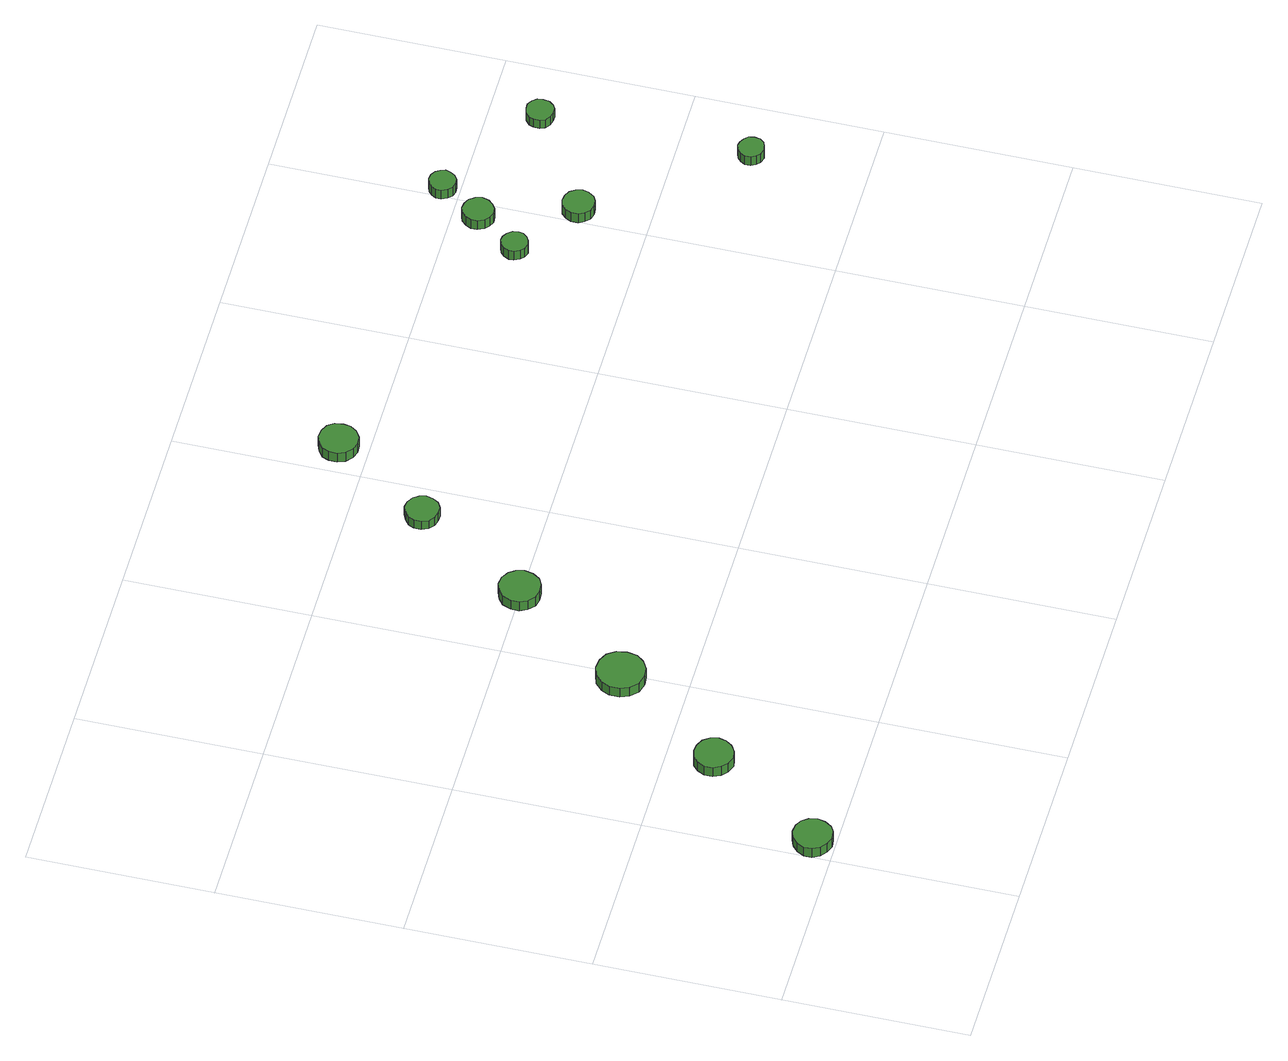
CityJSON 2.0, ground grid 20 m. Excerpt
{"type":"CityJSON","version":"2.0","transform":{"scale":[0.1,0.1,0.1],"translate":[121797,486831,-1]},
"CityObjects":{
"tree1":{"type":"SolitaryVegetationObject","attributes":{"function":"something"},"geometry":[{"type":"MultiSurface","lod":"1","boundaries":[[[0,1,2,3,4,5,6,7,8,9,10,11,12,13,14]],[[15,16,17,18,19,20,21,22,23,24,25,26,27,28,29]],[[0,29,28,1]],[[1,28,27,2]],[[2,27,26,3]],[[3,26,25,4]],[[4,25,24,5]],[[5,24,23,6]],[[6,23,22,7]],[[7,22,21,8]],[[8,21,20,9]],[[9,20,19,10]],[[10,19,18,11]],[[11,18,17,12]],[[12,17,16,13]],[[13,16,15,14]],[[14,15,29,0]]]}]},
"tree2":{"type":"SolitaryVegetationObject","attributes":{"function":"something"},"geometry":[{"type":"MultiSurface","lod":"1","boundaries":[[[30,31,32,33,34,35,36,37,38,39,40,41,42,43,44]],[[45,46,47,48,49,50,51,52,53,54,55,56,57,58,59]],[[30,59,58,31]],[[31,58,57,32]],[[32,57,56,33]],[[33,56,55,34]],[[34,55,54,35]],[[35,54,53,36]],[[36,53,52,37]],[[37,52,51,38]],[[38,51,50,39]],[[39,50,49,40]],[[40,49,48,41]],[[41,48,47,42]],[[42,47,46,43]],[[43,46,45,44]],[[44,45,59,30]]]}]},
"tree3":{"type":"SolitaryVegetationObject","attributes":{"function":"something"},"geometry":[{"type":"MultiSurface","lod":"1","boundaries":[[[60,61,62,63,64,65,66,67,68,69,70,71,72,73,74]],[[75,76,77,78,79,80,81,82,83,84,85,86,87,88,89]],[[60,89,88,61]],[[61,88,87,62]],[[62,87,86,63]],[[63,86,85,64]],[[64,85,84,65]],[[65,84,83,66]],[[66,83,82,67]],[[67,82,81,68]],[[68,81,80,69]],[[69,80,79,70]],[[70,79,78,71]],[[71,78,77,72]],[[72,77,76,73]],[[73,76,75,74]],[[74,75,89,60]]]}]},
"tree4":{"type":"SolitaryVegetationObject","attributes":{"function":"something"},"geometry":[{"type":"MultiSurface","lod":"1","boundaries":[[[90,91,92,93,94,95,96,97,98,99,100,101,102,103,104]],[[105,106,107,108,109,110,111,112,113,114,115,116,117,118,119]],[[90,119,118,91]],[[91,118,117,92]],[[92,117,116,93]],[[93,116,115,94]],[[94,115,114,95]],[[95,114,113,96]],[[96,113,112,97]],[[97,112,111,98]],[[98,111,110,99]],[[99,110,109,100]],[[100,109,108,101]],[[101,108,107,102]],[[102,107,106,103]],[[103,106,105,104]],[[104,105,119,90]]]}]},
"tree5":{"type":"SolitaryVegetationObject","attributes":{"function":"something"},"geometry":[{"type":"MultiSurface","lod":"1","boundaries":[[[120,121,122,123,124,125,126,127,128,129,130,131,132,133,134]],[[135,136,137,138,139,140,141,142,143,144,145,146,147,148,149]],[[120,149,148,121]],[[121,148,147,122]],[[122,147,146,123]],[[123,146,145,124]],[[124,145,144,125]],[[125,144,143,126]],[[126,143,142,127]],[[127,142,141,128]],[[128,141,140,129]],[[129,140,139,130]],[[130,139,138,131]],[[131,138,137,132]],[[132,137,136,133]],[[133,136,135,134]],[[134,135,149,120]]]}]},
"tree6":{"type":"SolitaryVegetationObject","attributes":{"function":"something"},"geometry":[{"type":"MultiSurface","lod":"1","boundaries":[[[150,151,152,153,154,155,156,157,158,159,160,161,162,163,164]],[[165,166,167,168,169,170,171,172,173,174,175,176,177,178,179]],[[150,179,178,151]],[[151,178,177,152]],[[152,177,176,153]],[[153,176,175,154]],[[154,175,174,155]],[[155,174,173,156]],[[156,173,172,157]],[[157,172,171,158]],[[158,171,170,159]],[[159,170,169,160]],[[160,169,168,161]],[[161,168,167,162]],[[162,167,166,163]],[[163,166,165,164]],[[164,165,179,150]]]}]},
"tree7":{"type":"SolitaryVegetationObject","attributes":{"function":"something"},"geometry":[{"type":"MultiSurface","lod":"1","boundaries":[[[180,181,182,183,184,185,186,187,188,189,190,191,192,193,194]],[[195,196,197,198,199,200,201,202,203,204,205,206,207,208,209]],[[180,209,208,181]],[[181,208,207,182]],[[182,207,206,183]],[[183,206,205,184]],[[184,205,204,185]],[[185,204,203,186]],[[186,203,202,187]],[[187,202,201,188]],[[188,201,200,189]],[[189,200,199,190]],[[190,199,198,191]],[[191,198,197,192]],[[192,197,196,193]],[[193,196,195,194]],[[194,195,209,180]]]}]},
"tree8":{"type":"SolitaryVegetationObject","attributes":{"function":"something"},"geometry":[{"type":"MultiSurface","lod":"1","boundaries":[[[210,211,212,213,214,215,216,217,218,219,220,221,222,223,224]],[[225,226,227,228,229,230,231,232,233,234,235,236,237,238,239]],[[210,239,238,211]],[[211,238,237,212]],[[212,237,236,213]],[[213,236,235,214]],[[214,235,234,215]],[[215,234,233,216]],[[216,233,232,217]],[[217,232,231,218]],[[218,231,230,219]],[[219,230,229,220]],[[220,229,228,221]],[[221,228,227,222]],[[222,227,226,223]],[[223,226,225,224]],[[224,225,239,210]]]}]},
"tree9":{"type":"SolitaryVegetationObject","attributes":{"function":"something"},"geometry":[{"type":"MultiSurface","lod":"1","boundaries":[[[240,241,242,243,244,245,246,247,248,249,250,251,252,253,254]],[[255,256,257,258,259,260,261,262,263,264,265,266,267,268,269]],[[240,269,268,241]],[[241,268,267,242]],[[242,267,266,243]],[[243,266,265,244]],[[244,265,264,245]],[[245,264,263,246]],[[246,263,262,247]],[[247,262,261,248]],[[248,261,260,249]],[[249,260,259,250]],[[250,259,258,251]],[[251,258,257,252]],[[252,257,256,253]],[[253,256,255,254]],[[254,255,269,240]]]}]},
"tree10":{"type":"SolitaryVegetationObject","attributes":{"function":"something"},"geometry":[{"type":"MultiSurface","lod":"1","boundaries":[[[270,271,272,273,274,275,276,277,278,279,280,281,282,283,284]],[[285,286,287,288,289,290,291,292,293,294,295,296,297,298,299]],[[270,299,298,271]],[[271,298,297,272]],[[272,297,296,273]],[[273,296,295,274]],[[274,295,294,275]],[[275,294,293,276]],[[276,293,292,277]],[[277,292,291,278]],[[278,291,290,279]],[[279,290,289,280]],[[280,289,288,281]],[[281,288,287,282]],[[282,287,286,283]],[[283,286,285,284]],[[284,285,299,270]]]}]},
"tree11":{"type":"SolitaryVegetationObject","attributes":{"function":"something"},"geometry":[{"type":"MultiSurface","lod":"1","boundaries":[[[300,301,302,303,304,305,306,307,308,309,310,311,312,313,314]],[[315,316,317,318,319,320,321,322,323,324,325,326,327,328,329]],[[300,329,328,301]],[[301,328,327,302]],[[302,327,326,303]],[[303,326,325,304]],[[304,325,324,305]],[[305,324,323,306]],[[306,323,322,307]],[[307,322,321,308]],[[308,321,320,309]],[[309,320,319,310]],[[310,319,318,311]],[[311,318,317,312]],[[312,317,316,313]],[[313,316,315,314]],[[314,315,329,300]]]}]},
"tree12":{"type":"SolitaryVegetationObject","attributes":{"function":"something"},"geometry":[{"type":"MultiSurface","lod":"1","boundaries":[[[330,331,332,333,334,335,336,337,338,339,340,341,342,343,344]],[[345,346,347,348,349,350,351,352,353,354,355,356,357,358,359]],[[330,359,358,331]],[[331,358,357,332]],[[332,357,356,333]],[[333,356,355,334]],[[334,355,354,335]],[[335,354,353,336]],[[336,353,352,337]],[[337,352,351,338]],[[338,351,350,339]],[[339,350,349,340]],[[340,349,348,341]],[[341,348,347,342]],[[342,347,346,343]],[[343,346,345,344]],[[344,345,359,330]]]}]}
},
"vertices":[
[42,24,20],[40,33,20],[35,40,20],[28,44,20],[19,45,20],[11,42,20],[4,36,20],[0,28,20],[0,20,20],[4,12,20],[11,6,20],[19,3,20],[28,4,20],[35,8,20],[40,16,20],[40,16,7],[35,8,7],[28,4,7],[19,3,7],[11,6,7],[4,12,7],[0,20,7],[0,28,7],[4,36,7],[11,42,7],[19,45,7],[28,44,7],[35,40,7],[40,33,7],[42,24,7],
[126,150,20],[124,159,20],[119,166,20],[111,170,20],[103,171,20],[94,169,20],[88,163,20],[84,155,20],[84,146,20],[88,138,20],[94,132,20],[103,129,20],[111,130,20],[119,135,20],[124,142,20],[124,142,7],[119,135,7],[111,130,7],[103,129,7],[94,132,7],[88,138,7],[84,146,7],[84,155,7],[88,163,7],[94,169,7],[103,171,7],[111,170,7],[119,166,7],[124,159,7],[126,150,7],
[218,271,21],[216,282,21],[210,291,21],[200,296,21],[190,297,21],[179,294,21],[171,286,21],[167,277,21],[167,266,21],[171,256,21],[179,248,21],[190,245,21],[200,246,21],[210,252,21],[216,260,21],[216,260,8],[210,252,8],[200,246,8],[190,245,8],[179,248,8],[171,256,8],[167,266,8],[167,277,8],[171,286,8],[179,294,8],[190,297,8],[200,296,8],[210,291,8],[216,282,8],[218,271,8],
[303,401,20],[301,410,20],[296,417,20],[288,422,20],[279,423,20],[270,420,20],[263,414,20],[259,405,20],[259,396,20],[263,388,20],[270,381,20],[279,379,20],[288,380,20],[296,384,20],[301,392,20],[301,392,7],[296,384,7],[288,380,7],[279,379,7],[270,381,7],[263,388,7],[259,396,7],[259,405,7],[263,414,7],[270,420,7],[279,423,7],[288,422,7],[296,417,7],[301,410,7],[303,401,7],
[379,525,20],[377,532,20],[373,538,20],[366,542,20],[359,543,20],[352,540,20],[346,535,20],[343,529,20],[343,521,20],[346,514,20],[352,509,20],[359,507,20],[366,507,20],[373,511,20],[377,517,20],[377,517,8],[373,511,8],[366,507,8],[359,507,8],[352,509,8],[346,514,8],[343,521,8],[343,529,8],[346,535,8],[352,540,8],[359,543,8],[366,542,8],[373,538,8],[377,532,8],[379,525,8],
[455,632,20],[454,641,20],[449,648,20],[441,652,20],[432,653,20],[424,650,20],[417,645,20],[414,637,20],[414,628,20],[417,620,20],[424,614,20],[432,611,20],[441,612,20],[449,617,20],[454,624,20],[454,624,7],[449,617,7],[441,612,7],[432,611,7],[424,614,7],[417,620,7],[414,628,7],[414,637,7],[417,645,7],[424,650,7],[432,653,7],[441,652,7],[449,648,7],[454,641,7],[455,632,7],
[759,525,21],[758,531,21],[754,536,21],[749,539,21],[744,540,21],[738,538,21],[734,534,21],[731,528,21],[731,523,21],[734,517,21],[738,513,21],[744,511,21],[749,512,21],[754,515,21],[758,520,21],[758,520,8],[754,515,8],[749,512,8],[744,511,8],[738,513,8],[734,517,8],[731,523,8],[731,528,8],[734,534,8],[738,538,8],[744,540,8],[749,539,8],[754,536,8],[758,531,8],[759,525,8],
[797,573,20],[795,580,20],[791,586,20],[785,589,20],[778,590,20],[772,588,20],[767,583,20],[764,577,20],[764,570,20],[767,563,20],[772,559,20],[778,556,20],[785,557,20],[791,561,20],[795,566,20],[795,566,7],[791,561,7],[785,557,7],[778,556,7],[772,559,7],[767,563,7],[764,570,7],[764,577,7],[767,583,7],[772,588,7],[778,590,7],[785,589,7],[791,586,7],[795,580,7],[797,573,7],
[833,476,20],[831,483,20],[827,489,20],[821,492,20],[814,493,20],[807,491,20],[802,486,20],[799,480,20],[799,472,20],[802,466,20],[807,461,20],[814,459,20],[821,460,20],[827,463,20],[831,469,20],[831,469,7],[827,463,7],[821,460,7],[814,459,7],[807,461,7],[802,466,7],[799,472,7],[799,480,7],[802,486,7],[807,491,7],[814,493,7],[821,492,7],[827,489,7],[831,483,7],[833,476,7],
[825,619,20],[823,624,20],[820,629,20],[815,632,20],[809,633,20],[803,631,20],[799,627,20],[796,622,20],[796,616,20],[799,610,20],[803,606,20],[809,604,20],[815,605,20],[820,608,20],[823,613,20],[823,613,7],[820,608,7],[815,605,7],[809,604,7],[803,606,7],[799,610,7],[796,616,7],[796,622,7],[799,627,7],[803,631,7],[809,633,7],[815,632,7],[820,629,7],[823,624,7],[825,619,7],
[949,324,19],[948,330,19],[944,334,19],[939,337,19],[934,338,19],[928,336,19],[924,332,19],[921,327,19],[921,321,19],[924,316,19],[928,312,19],[934,310,19],[939,311,19],[944,313,19],[948,318,19],[948,318,6],[944,313,6],[939,311,6],[934,310,6],[928,312,6],[924,316,6],[921,321,6],[921,327,6],[924,332,6],[928,336,6],[934,338,6],[939,337,6],[944,334,6],[948,330,6],[949,324,6],
[946,547,19],[945,553,19],[941,558,19],[936,561,19],[930,561,19],[924,559,19],[919,555,19],[917,550,19],[917,543,19],[919,538,19],[924,534,19],[930,532,19],[936,532,19],[941,535,19],[945,540,19],[945,540,7],[941,535,7],[936,532,7],[930,532,7],[924,534,7],[919,538,7],[917,543,7],[917,550,7],[919,555,7],[924,559,7],[930,561,7],[936,561,7],[941,558,7],[945,553,7],[946,547,7]
]}
